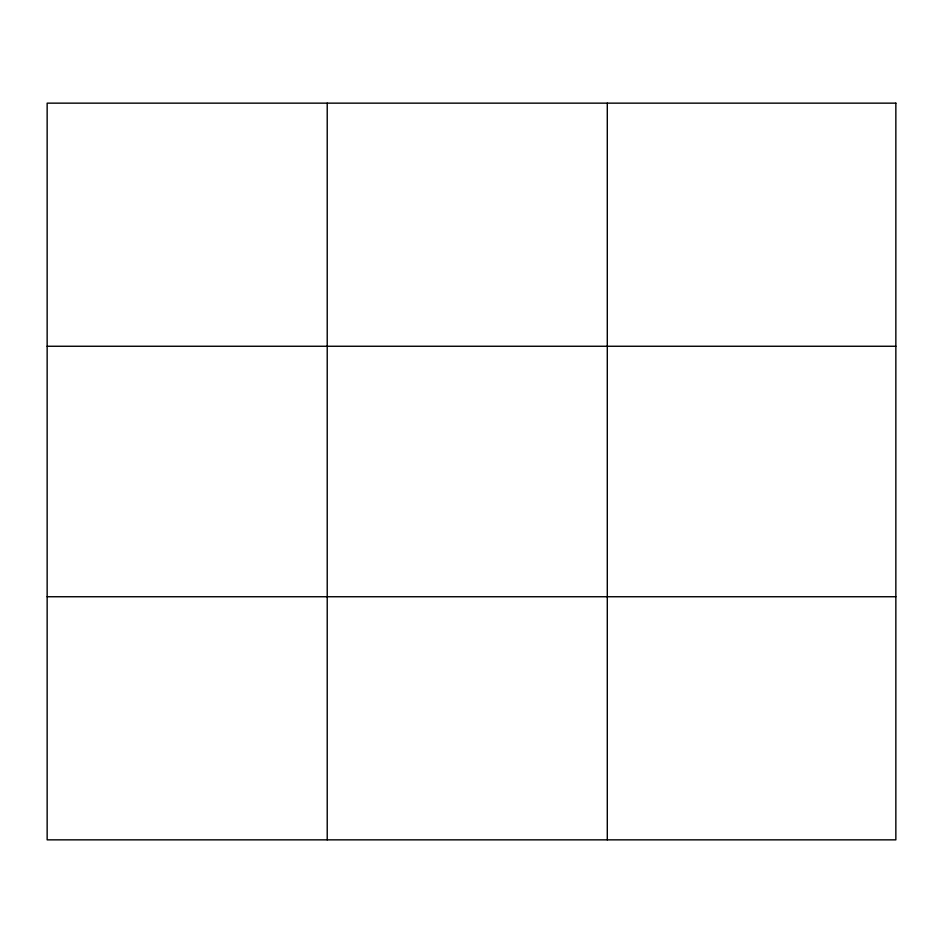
<?xml version="1.0" encoding="UTF-8"?>
<svg xmlns="http://www.w3.org/2000/svg" width="943" height="943" viewBox="0 0 943 943"><rect width="100%" height="100%" fill="white"/><g stroke="black" fill="none" stroke-linecap="round" stroke-linejoin="round"><path stroke-width="1.41" d="M327.221 103.152L327.221 839.848M607.292 103.152L607.292 839.848M47.15 346.258L895.85 346.258M47.15 596.742L895.85 596.742M895.85 103.152L895.85 839.848L47.15 839.848L47.15 103.152L895.85 103.152"/></g></svg>
